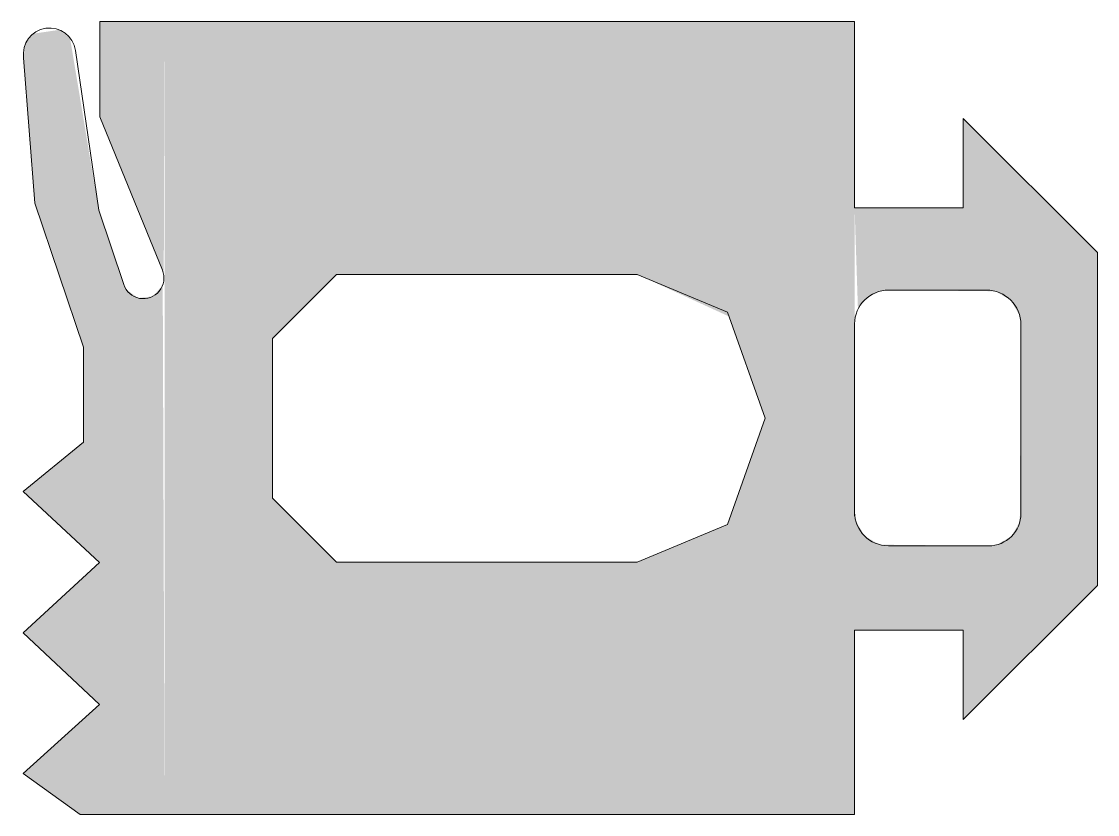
# Model space of a CAD drawing. Header units: metres. Extents: x -13 to 3.8, y -6.2 to 6.2.
import ezdxf

# ---------------------------------------------------------------- set-up
doc = ezdxf.new("R2010")
doc.units = ezdxf.units.M
doc.layers.add('A-DETL-GENF', color=92, linetype='Continuous', lineweight=18)

# ---------------------------------------------------------------- blocks, each defined once
blk = doc.blocks.new('31 Schuco glasafdichting - 13mm-432652-00_0 Basismaterialen')
at = {"layer": 'A-DETL-GENF'}
h = blk.add_hatch(color=256, dxfattribs=at)
h.paths.add_polyline_path([(-12.11, -6.2), (-10.789, -6.2), (-10.819, 2.077), (-10.974, 1.902), (-11.206, 1.876), (-11.395, 2.014), (-11.429, 2.086), (-11.82, 3.25), (-12.268, 5.942), (-12.438, 6.069), (-12.843, 6.01), (-12.97, 5.84), (-12.994, 5.63), (-12.82, 3.36), (-12.06, 1.11), (-12.06, -0.38), (-13, -1.15), (-11.81, -2.26), (-13, -3.36), (-11.81, -4.48), (-13, -5.56)])
h.paths.add_polyline_path([(-10.803, 2.234), (-10.789, 6.2), (-11.8, 6.2), (-11.8, 4.71), (-10.823, 2.31)])
h = blk.add_hatch(color=256, dxfattribs=at)
h.paths.add_polyline_path([(-10.789, -6.2), (0, -6.2), (0, 6.2), (-10.789, 6.2), (-10.789, -4.48)])
h.paths.add_polyline_path([(-5.241, -2.255), (-8.1, -2.255), (-9.1, -1.255), (-9.1, 1.245), (-8.1, 2.245), (-3.373, 2.234), (-1.967, 1.589), (-1.4, 0), (-1.99, -1.665), (-3.4, -2.255)])
blk.add_hatch(color=256, dxfattribs=at).paths.add_polyline_path([(1.7, -4.716), (3.798, -2.618), (3.798, 2.586), (1.7, 4.684), (1.7, 3.284), (0, 3.284), (0.052, 1.701), (0.199, 1.885), (0.412, 1.987), (0.529, 2.001), (2.2, 1.982), (2.442, 1.842), (2.582, 1.6), (2.6, 1.46), (2.583, -1.622), (2.451, -1.85), (2.223, -1.982), (2.092, -1.999), (0.391, -1.981), (0.155, -1.845), (0.018, -1.608), (0, -1.471), (0, -3.316), (1.7, -3.316)])
for p, q in [((-10.789, 6.2), (-11.8, 6.2)), ((-11.8, 6.2), (-11.8, 4.71)), ((0, 6.2), (-10.789, 6.2)), ((0, 3.284), (0, 6.2)), ((-11.82, 3.25), (-12.185, 5.748)), ((-12.994, 5.63), (-12.82, 3.36)), ((-11.8, 4.71), (-10.823, 2.31)), ((3.798, 2.586), (1.7, 4.684)), ((1.7, 4.684), (1.7, 3.284)), ((-12.82, 3.36), (-12.06, 1.11)), ((-11.429, 2.086), (-11.82, 3.25)), ((1.7, 3.284), (0, 3.284)), ((3.798, -2.618), (3.798, 2.586)), ((-8.1, 2.245), (-9.1, 1.245)), ((-3.4, 2.245), (-8.1, 2.245)), ((-1.99, 1.655), (-3.4, 2.245)), ((0.529, 2.001), (2.06, 2.001)), ((-1.4, 0), (-1.99, 1.655)), ((0, -1.53), (0, 1.471)), ((2.6, 1.46), (2.6, -1.491)), ((-9.1, 1.245), (-9.1, -1.255)), ((-12.06, 1.11), (-12.06, -0.38)), ((-1.99, -1.665), (-1.4, 0)), ((-12.06, -0.38), (-13, -1.15)), ((-13, -1.15), (-11.81, -2.26)), ((-9.1, -1.255), (-8.1, -2.255)), ((-3.4, -2.255), (-1.99, -1.665)), ((2.092, -1.999), (0.528, -1.999)), ((-11.81, -2.26), (-13, -3.36)), ((-8.1, -2.255), (-3.4, -2.255)), ((1.7, -4.716), (3.798, -2.618)), ((-13, -3.36), (-11.81, -4.48)), ((0, -6.2), (0, -3.316)), ((0, -3.316), (1.7, -3.316)), ((1.7, -3.316), (1.7, -4.716)), ((-11.81, -4.48), (-13, -5.56)), ((-13, -5.56), (-12.11, -6.2)), ((-12.11, -6.2), (-10.789, -6.2)), ((-10.789, -6.2), (0, -6.2))]:
    blk.add_line(p, q, dxfattribs=at)
for centre, radius, start, end in [((-12.589, 5.689), 0.409, 8.3066, 188.3066), ((-11.123, 2.189), 0.323, 198.5472, 22.1432), ((0.529, 1.471), 0.529, 89.9994, 180), ((2.06, 1.46), 0.54, 359.9994, 89.9994), ((0.528, -1.471), 0.528, 180, 269.9994), ((2.092, -1.491), 0.509, 269.9994, 359.9994)]:
    blk.add_arc(centre, radius, start, end, dxfattribs=at)

msp = doc.modelspace()

# ---------------------------------------------------------------- block references
msp.add_blockref('31 Schuco glasafdichting - 13mm-432652-00_0 Basismaterialen', (0, 0))

doc.saveas('drawing.dxf')
